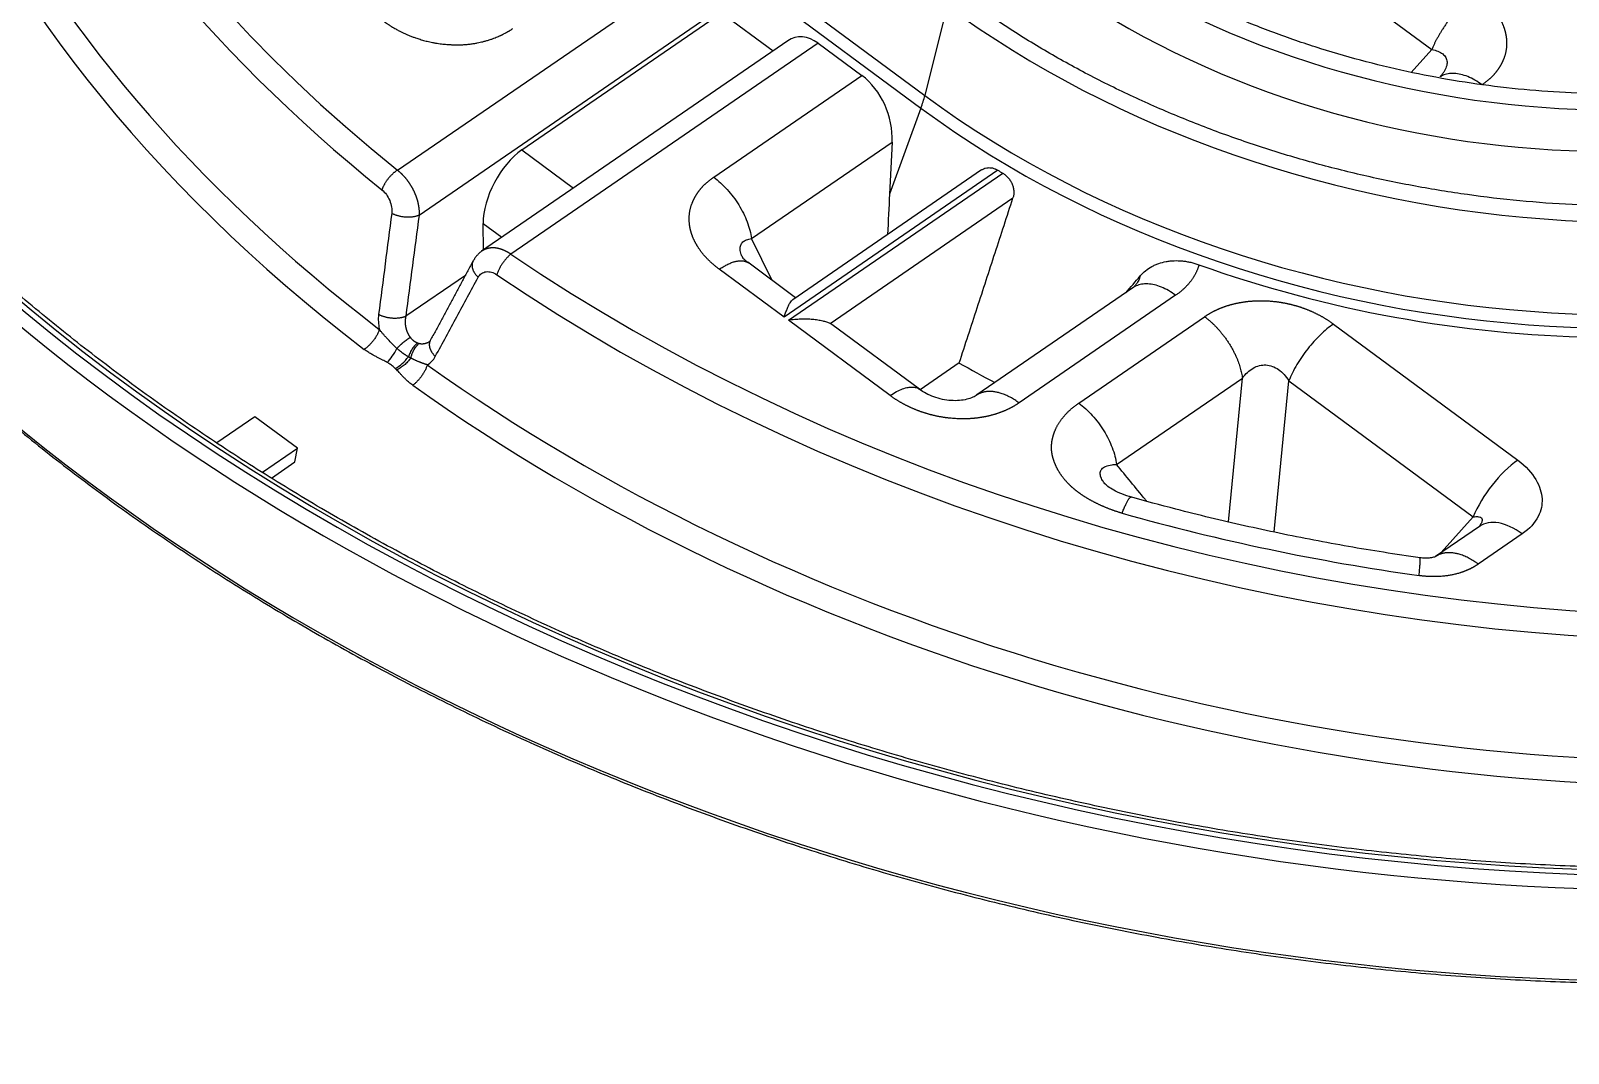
# Model space of a CAD drawing. Header units: millimetres. Extents: x -1286 to 291, y 5350 to 5880.
# Drawn here: x 45.7 to 125.2, y 5595.5 to 5648.3 of the extents above; entities that cross this region are included whole.
import ezdxf

# ---------------------------------------------------------------- set-up
doc = ezdxf.new("R2010")
doc.units = ezdxf.units.MM
doc.layers.add('粗实线层', color=7, linetype='Continuous', lineweight=35)

msp = doc.modelspace()

# ---------------------------------------------------------------- linework, layer by layer
at = {"layer": '粗实线层', "lineweight": 25}
for p, q in [((59.582, 5668.894), (91.931, 5644.999)), ((59.38, 5668.239), (91.729, 5644.345)), ((109.308, 5653.9), (118.14, 5647.377)), ((64.668, 5641.14), (80.543, 5652.037)), ((65.786, 5638.814), (81.488, 5649.593)), ((71.105, 5642.185), (81.428, 5649.271)), ((81.428, 5649.271), (84.093, 5647.302)), ((93.08, 5649.623), (91.931, 5644.999)), ((84.851, 5647.822), (69.014, 5636.951)), ((86.412, 5647.702), (70.537, 5636.804)), ((86.412, 5647.702), (88.673, 5646.032)), ((117.078, 5646.19), (118.14, 5647.377)), ((81.018, 5640.777), (88.673, 5646.032)), ((91.729, 5644.345), (90.106, 5639.907)), ((71.105, 5642.185), (73.77, 5640.216)), ((82.975, 5637.606), (90.241, 5642.594)), ((90.241, 5642.594), (90.106, 5639.907)), ((95.711, 5641.137), (84.656, 5633.548)), ((94.866, 5641.153), (85.104, 5634.451)), ((84.877, 5633.385), (95.956, 5640.991)), ((87.036, 5633.219), (96.488, 5639.707)), ((69.112, 5637.006), (69.101, 5638.386)), ((69.101, 5638.386), (70.066, 5637.673)), ((84.038, 5635.447), (82.975, 5637.606)), ((85.249, 5634.551), (82.774, 5636.38)), ((68.184, 5635.708), (65.102, 5633.592)), ((84.656, 5633.548), (81.307, 5636.022)), ((102.681, 5635.063), (94.62, 5629.529)), ((104.896, 5634.677), (96.8, 5629.119)), ((102.729, 5635.094), (102.733, 5635.096)), ((90.138, 5629.499), (84.877, 5633.385)), ((91.654, 5629.821), (87.132, 5633.161)), ((99.888, 5629.109), (106.391, 5633.573)), ((113.053, 5633.193), (122.579, 5626.156)), ((93.709, 5631.18), (91.692, 5629.796)), ((101.846, 5625.938), (108.349, 5630.402)), ((107.627, 5622.973), (108.349, 5630.402)), ((109.988, 5622.455), (110.747, 5630.265)), ((110.747, 5630.265), (120.273, 5623.228)), ((57.29, 5628.405), (55.326, 5627.057)), ((59.496, 5626.776), (57.29, 5628.405)), ((57.691, 5625.537), (59.496, 5626.776)), ((59.372, 5626.068), (59.496, 5626.776)), ((58.165, 5625.239), (59.372, 5626.068)), ((118.623, 5621.385), (120.273, 5623.228)), ((120.642, 5622.768), (120.647, 5622.771)), ((120.595, 5622.738), (118.319, 5621.176)), ((122.811, 5622.352), (120.536, 5620.791))]:
    msp.add_line(p, q, dxfattribs=at)
for centre, major_axis, ratio, start_param, end_param in [((118.501, 5677.009), (100.383, -17.515), 0.699163, 5.912318, 8.305403), ((118.501, 5677.009), (100.021, -17.452), 0.699163, 5.913241, 8.303431), ((123.545, 5677.375), (-82.27, 14.355), 0.699163, 5.736612, 7.185331), ((118.501, 5677.009), (-100.383, 17.515), 0.699163, 6.161367, 8.554451), ((118.501, 5677.009), (100.021, -17.452), 0.699163, 3.021746, 5.411936), ((122.418, 5670.919), (85.524, -14.923), 0.699163, 3.013339, 4.072052), ((123.443, 5676.79), (83.245, -14.525), 0.699163, 3.134506, 4.043739), ((122.52, 5671.504), (84.549, -14.753), 0.699163, 3.153167, 4.072053), ((118.436, 5676.636), (-100.877, 17.602), 0.699163, 0.472789, 2.271266), ((117.572, 5671.681), (-100.514, 17.538), 0.699163, 0.473596, 2.412968), ((123.124, 5670.239), (-36.067, 6.293), 0.699163, 0.9502, 2.520996), ((122.773, 5668.228), (-36.242, 6.324), 0.699163, 0.9502, 2.520996), ((123.125, 5670.248), (44.134, -7.701), 0.699163, 4.091792, 5.662589), ((85.804, 5646.038), (0.691, -1.919), 0.747187, 2.300502, 3.334806), ((87.699, 5643.37), (1.105, -3.07), 0.747187, 1.061318, 2.300502), ((88.633, 5643.026), (2.986, 4.042), 0.415765, 5.327486, 5.49574), ((122.263, 5665.305), (-44.853, 7.826), 0.699163, 0.9502, 2.520996), ((122.365, 5665.891), (-44.706, 7.8), 0.699163, 0.9502, 2.520996), ((71.123, 5639.774), (-1.439, -2.675), 0.531217, 3.942295, 5.513091), ((122.196, 5664.923), (-44.996, 7.851), 0.699163, 1.068186, 1.074843), ((123.545, 5677.375), (-82.27, 14.355), 0.699163, 0.998253, 2.472942), ((123.443, 5676.79), (-83.245, 14.525), 0.699163, 0.998253, 2.472942), ((122.196, 5664.923), (-44.996, 7.851), 0.699163, 1.329183, 2.246551), ((85.274, 5630.535), (-1.846, -2.635), 0.439955, 3.130506, 3.209779), ((64.258, 5631.919), (-0.501, -0.871), 0.329974, 0.834035, 1.777681), ((64.682, 5631.606), (-0.693, -0.728), 0.49333, 0.933622, 1.877287), ((122.52, 5671.504), (84.549, -14.753), 0.699163, 4.111532, 4.962826), ((120.838, 5657.137), (-47.914, 8.36), 0.699163, 1.09535, 1.140879), ((122.418, 5670.919), (85.524, -14.923), 0.699163, 4.111532, 4.972386), ((122.184, 5623.891), (1.911, 2.587), 0.415773, 0.876901, 2.116084), ((123.545, 5677.375), (80.92, -14.119), 0.699163, 4.567904, 4.759254), ((122.415, 5620.087), (1.82, -2.651), 0.581644, 2.107281, 3.141592)]:
    msp.add_ellipse(centre, major_axis=major_axis, ratio=ratio, start_param=start_param, end_param=end_param, dxfattribs=at)
for points, degree, knots in [([(173.327, 5612.382), (172.725, 5612.156), (170.964, 5611.514), (167.991, 5610.521), (164.376, 5609.453), (160.684, 5608.497), (156.921, 5607.657), (153.093, 5606.932), (149.207, 5606.324), (145.269, 5605.834), (141.285, 5605.464), (137.263, 5605.213), (133.21, 5605.082), (129.132, 5605.072), (125.035, 5605.182), (120.927, 5605.412), (116.816, 5605.762), (112.707, 5606.232), (108.607, 5606.819), (104.524, 5607.525), (100.465, 5608.346), (96.435, 5609.283), (92.443, 5610.332), (88.495, 5611.494), (84.597, 5612.764), (80.756, 5614.143), (76.978, 5615.626), (73.27, 5617.212), (69.638, 5618.898), (66.089, 5620.681), (62.627, 5622.558), (59.259, 5624.526), (55.991, 5626.581), (52.828, 5628.72), (49.776, 5630.94), (46.838, 5633.237), (44.022, 5635.606), (41.33, 5638.044), (38.768, 5640.546), (36.34, 5643.109), (34.05, 5645.729), (31.901, 5648.4), (29.898, 5651.118), (28.043, 5653.878), (26.343, 5656.678), (24.984, 5659.144), (24.237, 5660.683), (23.965, 5661.27)], 3, [0, 0, 0, 0, 0.011907, 0.03456, 0.057214, 0.079868, 0.102523, 0.125177, 0.147832, 0.170486, 0.193142, 0.215797, 0.238453, 0.261109, 0.283765, 0.306422, 0.329078, 0.351735, 0.374392, 0.397049, 0.419705, 0.442362, 0.465019, 0.487675, 0.510331, 0.532987, 0.555642, 0.578298, 0.600952, 0.623607, 0.64626, 0.668914, 0.691567, 0.714219, 0.736872, 0.759524, 0.782176, 0.804829, 0.827481, 0.850134, 0.872788, 0.895443, 0.918099, 0.940757, 0.963418, 0.986081, 1, 1, 1, 1]), ([(22.562, 5655.117), (22.656, 5654.915), (23.211, 5653.749), (24.372, 5651.645), (26.058, 5648.812), (27.909, 5646.019), (29.907, 5643.269), (32.051, 5640.566), (34.338, 5637.915), (36.764, 5635.321), (39.324, 5632.787), (42.014, 5630.318), (44.831, 5627.919), (47.769, 5625.592), (50.822, 5623.342), (53.987, 5621.173), (57.258, 5619.088), (60.63, 5617.091), (64.096, 5615.185), (67.65, 5613.373), (71.289, 5611.658), (75.004, 5610.044), (78.789, 5608.532), (82.64, 5607.125), (86.548, 5605.825), (90.508, 5604.636), (94.514, 5603.558), (98.557, 5602.593), (102.632, 5601.743), (106.732, 5601.01), (110.85, 5600.395), (114.98, 5599.898), (119.113, 5599.52), (123.244, 5599.263), (127.366, 5599.127), (131.471, 5599.111), (135.554, 5599.216), (139.606, 5599.442), (143.622, 5599.788), (147.595, 5600.253), (151.518, 5600.838), (155.384, 5601.541), (159.188, 5602.361), (162.922, 5603.296), (166.581, 5604.346), (170.158, 5605.508), (173.648, 5606.78), (177.045, 5608.16), (180.343, 5609.647), (182.742, 5610.842), (184.048, 5611.533), (184.311, 5611.674)], 3, [0, 0, 0, 0, 0.00439, 0.025442, 0.046497, 0.067556, 0.088618, 0.109682, 0.130748, 0.151816, 0.172885, 0.193955, 0.215025, 0.236096, 0.257168, 0.278239, 0.29931, 0.320382, 0.341453, 0.362524, 0.383594, 0.404664, 0.425734, 0.446804, 0.467874, 0.488943, 0.510013, 0.531082, 0.552151, 0.57322, 0.594289, 0.615358, 0.636428, 0.657497, 0.678567, 0.699637, 0.720707, 0.741778, 0.762849, 0.78392, 0.804992, 0.826064, 0.847136, 0.868209, 0.889282, 0.910356, 0.931429, 0.952502, 0.973575, 0.994648, 1, 1, 1, 1]), ([(149.249, 5651.121), (148.963, 5650.924), (148.115, 5650.365), (146.63, 5649.498), (144.754, 5648.565), (142.774, 5647.734), (140.701, 5647.011), (138.543, 5646.398), (136.312, 5645.898), (134.017, 5645.514), (131.671, 5645.247), (129.283, 5645.1), (126.866, 5645.073), (124.431, 5645.165), (121.99, 5645.378), (119.554, 5645.709), (117.135, 5646.157), (114.744, 5646.719), (112.394, 5647.395), (110.095, 5648.179), (107.858, 5649.068), (105.694, 5650.058), (103.614, 5651.143), (101.627, 5652.32), (100.177, 5653.291), (99.388, 5653.863), (99.204, 5653.999)], 3, [0, 0, 0, 0, 0.022935, 0.066755, 0.110571, 0.154376, 0.198174, 0.241968, 0.285762, 0.329556, 0.373351, 0.417149, 0.460948, 0.50475, 0.548554, 0.592358, 0.636163, 0.679967, 0.723769, 0.767568, 0.811364, 0.855157, 0.898945, 0.942728, 0.986508, 1, 1, 1, 1]), ([(155.235, 5646.698), (154.917, 5646.479), (153.977, 5645.857), (152.34, 5644.885), (150.282, 5643.828), (148.118, 5642.872), (145.857, 5642.022), (143.508, 5641.281), (141.079, 5640.653), (138.581, 5640.138), (136.023, 5639.74), (133.414, 5639.46), (130.765, 5639.3), (128.087, 5639.259), (125.389, 5639.339), (122.682, 5639.538), (119.977, 5639.857), (117.284, 5640.293), (114.614, 5640.846), (111.977, 5641.513), (109.383, 5642.291), (106.843, 5643.177), (104.366, 5644.168), (101.962, 5645.261), (99.64, 5646.449), (97.409, 5647.73), (95.436, 5648.997), (94.231, 5649.849), (93.715, 5650.231)], 3, [0, 0, 0, 0, 0.020715, 0.060254, 0.099791, 0.139319, 0.178842, 0.218363, 0.257882, 0.297401, 0.33692, 0.376441, 0.415964, 0.455488, 0.495013, 0.53454, 0.574067, 0.613595, 0.653122, 0.692649, 0.732174, 0.771698, 0.811219, 0.850738, 0.890254, 0.929767, 0.969278, 1, 1, 1, 1]), ([(120.446, 5650.304), (120.809, 5650.036), (121.095, 5649.734), (121.373, 5649.44), (121.571, 5649.123), (121.764, 5648.812), (121.872, 5648.488), (121.979, 5648.167), (122.018, 5647.525), (121.88, 5646.901), (121.723, 5646.609), (121.563, 5646.313), (121.318, 5646.048), (121.068, 5645.778), (120.735, 5645.549)], 2, [0, 0, 0, 0.125, 0.125, 0.25, 0.25, 0.375, 0.375, 0.5, 0.625, 0.75, 0.75, 0.875, 0.875, 1, 1, 1]), ([(63.965, 5648.832), (63.975, 5648.825), (63.994, 5648.811), (64.025, 5648.789), (64.057, 5648.765), (64.093, 5648.74), (64.13, 5648.714), (64.171, 5648.687), (64.213, 5648.658), (64.259, 5648.628), (64.307, 5648.598), (64.379, 5648.553), (64.471, 5648.498), (64.578, 5648.437), (64.67, 5648.387), (64.75, 5648.345), (64.823, 5648.308), (64.895, 5648.272), (64.969, 5648.236), (65.044, 5648.201), (65.12, 5648.167), (65.198, 5648.133), (65.278, 5648.1), (65.358, 5648.067), (65.441, 5648.035), (65.524, 5648.004), (65.618, 5647.971), (65.723, 5647.936), (65.84, 5647.899), (65.96, 5647.863), (66.084, 5647.829), (66.212, 5647.796), (66.343, 5647.766), (66.485, 5647.736), (66.636, 5647.708), (66.793, 5647.684), (66.944, 5647.664), (67.089, 5647.648), (67.228, 5647.636), (67.342, 5647.629), (67.436, 5647.624), (67.512, 5647.621), (67.595, 5647.618), (67.685, 5647.616), (67.781, 5647.615), (67.882, 5647.616), (67.99, 5647.62), (68.104, 5647.625), (68.254, 5647.636), (68.429, 5647.654), (68.622, 5647.683), (68.794, 5647.714), (68.945, 5647.746), (69.064, 5647.774), (69.161, 5647.798), (69.242, 5647.819), (69.327, 5647.844), (69.416, 5647.871), (69.526, 5647.907), (69.648, 5647.951), (69.776, 5648.001), (69.872, 5648.042), (69.942, 5648.073), (69.989, 5648.094), (70.029, 5648.113), (70.063, 5648.129), (70.097, 5648.146), (70.14, 5648.167), (70.2, 5648.197), (70.259, 5648.228), (70.308, 5648.255), (70.344, 5648.275), (70.38, 5648.296), (70.418, 5648.318), (70.458, 5648.342), (70.499, 5648.367), (70.541, 5648.394), (70.584, 5648.422), (70.613, 5648.442), (70.627, 5648.452)], 3, [0, 0, 0, 0, 0.005135, 0.010651, 0.016547, 0.022825, 0.029484, 0.036526, 0.043951, 0.051759, 0.059952, 0.068529, 0.088308, 0.10555, 0.120248, 0.1324, 0.143498, 0.154703, 0.166018, 0.177441, 0.188976, 0.200623, 0.212383, 0.224256, 0.236242, 0.24834, 0.260547, 0.276693, 0.293196, 0.310057, 0.327276, 0.344856, 0.362799, 0.381103, 0.403086, 0.424251, 0.444591, 0.464105, 0.482791, 0.500651, 0.51011, 0.520439, 0.531641, 0.543714, 0.55666, 0.570477, 0.585165, 0.60072, 0.61714, 0.646967, 0.674194, 0.698828, 0.720872, 0.740333, 0.751799, 0.763989, 0.7769, 0.79053, 0.804879, 0.828211, 0.848946, 0.867093, 0.876072, 0.884007, 0.890898, 0.896748, 0.901556, 0.908321, 0.91894, 0.933404, 0.939472, 0.945875, 0.95261, 0.959679, 0.96708, 0.974813, 0.982878, 0.991274, 1, 1, 1, 1]), ([(118.14, 5647.377), (118.254, 5647.354), (118.36, 5647.323), (118.548, 5647.246), (118.63, 5647.199), (118.766, 5647.09), (118.82, 5647.028), (118.895, 5646.891), (118.917, 5646.816), (118.927, 5646.656), (118.915, 5646.571), (118.858, 5646.394), (118.814, 5646.304), (118.723, 5646.163), (118.688, 5646.114), (118.648, 5646.065)], 3, [0, 0, 0, 0, 0.153119, 0.153119, 0.306238, 0.306238, 0.459357, 0.459357, 0.612475, 0.612475, 0.765594, 0.765594, 0.918713, 0.918713, 1, 1, 1, 1]), ([(120.735, 5645.549), (120.613, 5645.639), (120.49, 5645.72), (120.244, 5645.861), (120.121, 5645.922), (119.877, 5646.021), (119.756, 5646.06), (119.521, 5646.116), (119.406, 5646.132), (119.185, 5646.143), (119.078, 5646.136), (118.876, 5646.101), (118.78, 5646.072), (118.65, 5646.013), (118.61, 5645.992), (118.571, 5645.969)], 3, [0, 0, 0, 0, 0.154685, 0.154685, 0.30937, 0.30937, 0.464055, 0.464055, 0.61874, 0.61874, 0.773425, 0.773425, 0.92811, 0.92811, 1, 1, 1, 1]), ([(64.668, 5641.14), (64.674, 5641.136), (64.685, 5641.127), (64.702, 5641.114), (64.719, 5641.1), (64.736, 5641.086), (64.753, 5641.072), (64.77, 5641.057), (64.787, 5641.042), (64.804, 5641.026), (64.822, 5641.011), (64.839, 5640.995), (64.857, 5640.978), (64.874, 5640.961), (64.892, 5640.944), (64.91, 5640.926), (64.928, 5640.908), (64.945, 5640.89), (64.963, 5640.871), (64.981, 5640.852), (64.999, 5640.833), (65.017, 5640.813), (65.035, 5640.792), (65.053, 5640.772), (65.071, 5640.751), (65.089, 5640.729), (65.107, 5640.707), (65.125, 5640.685), (65.143, 5640.662), (65.161, 5640.639), (65.178, 5640.616), (65.196, 5640.592), (65.214, 5640.568), (65.231, 5640.543), (65.249, 5640.518), (65.266, 5640.493), (65.284, 5640.467), (65.301, 5640.441), (65.318, 5640.414), (65.335, 5640.387), (65.352, 5640.36), (65.369, 5640.332), (65.385, 5640.304), (65.402, 5640.276), (65.418, 5640.247), (65.434, 5640.218), (65.45, 5640.188), (65.466, 5640.158), (65.481, 5640.128), (65.496, 5640.097), (65.511, 5640.066), (65.526, 5640.035), (65.541, 5640.004), (65.555, 5639.972), (65.569, 5639.939), (65.582, 5639.907), (65.595, 5639.874), (65.608, 5639.841), (65.621, 5639.808), (65.633, 5639.774), (65.645, 5639.74), (65.657, 5639.706), (65.668, 5639.672), (65.679, 5639.637), (65.689, 5639.603), (65.699, 5639.568), (65.708, 5639.532), (65.717, 5639.497), (65.726, 5639.462), (65.734, 5639.426), (65.742, 5639.39), (65.749, 5639.354), (65.755, 5639.318), (65.761, 5639.282), (65.767, 5639.246), (65.772, 5639.21), (65.776, 5639.174), (65.78, 5639.138), (65.783, 5639.101), (65.786, 5639.065), (65.788, 5639.029), (65.789, 5638.993), (65.79, 5638.957), (65.79, 5638.921), (65.789, 5638.885), (65.788, 5638.849), (65.787, 5638.826), (65.786, 5638.814)], 3, [0, 0, 0, 0, 0.008299, 0.016681, 0.025144, 0.03369, 0.042318, 0.051029, 0.059821, 0.068696, 0.077654, 0.086694, 0.095816, 0.10502, 0.114307, 0.123676, 0.133128, 0.142662, 0.152279, 0.161978, 0.171759, 0.181623, 0.191569, 0.201598, 0.21171, 0.221903, 0.23218, 0.242539, 0.25298, 0.263504, 0.27411, 0.284799, 0.295571, 0.306425, 0.317362, 0.328381, 0.339483, 0.350667, 0.361934, 0.373284, 0.384717, 0.396231, 0.407829, 0.419509, 0.431272, 0.443118, 0.455046, 0.467056, 0.47915, 0.491326, 0.503585, 0.515926, 0.528351, 0.540857, 0.553447, 0.566119, 0.578874, 0.591712, 0.604632, 0.617635, 0.630721, 0.64389, 0.657141, 0.670475, 0.683892, 0.697391, 0.710973, 0.724638, 0.738386, 0.752217, 0.76613, 0.780126, 0.794205, 0.808366, 0.82261, 0.836938, 0.851347, 0.86584, 0.880416, 0.895074, 0.909815, 0.924639, 0.939545, 0.954535, 0.969607, 0.984762, 1, 1, 1, 1]), ([(94.866, 5641.153), (94.882, 5641.164), (94.897, 5641.174), (94.936, 5641.195), (94.959, 5641.207), (94.995, 5641.222), (95.007, 5641.227), (95.032, 5641.236), (95.045, 5641.24), (95.107, 5641.258), (95.159, 5641.267), (95.24, 5641.271), (95.267, 5641.271), (95.323, 5641.268), (95.351, 5641.265), (95.434, 5641.252), (95.49, 5641.237), (95.559, 5641.211), (95.573, 5641.206), (95.601, 5641.194), (95.615, 5641.188), (95.657, 5641.168), (95.684, 5641.153), (95.711, 5641.137)], 3, [0, 0, 0, 0, 0.06786, 0.06786, 0.161074, 0.161074, 0.207681, 0.207681, 0.254288, 0.254288, 0.440716, 0.440716, 0.53393, 0.53393, 0.627144, 0.627144, 0.813572, 0.813572, 0.860179, 0.860179, 0.906786, 0.906786, 1, 1, 1, 1]), ([(81.307, 5636.022), (80.944, 5636.291), (80.658, 5636.592), (80.379, 5636.886), (80.182, 5637.203), (79.988, 5637.515), (79.88, 5637.839), (79.773, 5638.159), (79.734, 5638.802), (79.873, 5639.426), (80.03, 5639.718), (80.189, 5640.014), (80.434, 5640.278), (80.685, 5640.548), (81.018, 5640.777)], 2, [0, 0, 0, 0.125, 0.125, 0.25, 0.25, 0.375, 0.375, 0.5, 0.625, 0.75, 0.75, 0.875, 0.875, 1, 1, 1]), ([(81.018, 5640.777), (81.139, 5640.687), (81.259, 5640.589), (81.493, 5640.375), (81.606, 5640.261), (81.825, 5640.018), (81.931, 5639.891), (82.129, 5639.626), (82.223, 5639.488), (82.397, 5639.206), (82.478, 5639.062), (82.623, 5638.77), (82.687, 5638.622), (82.8, 5638.327), (82.848, 5638.18), (82.925, 5637.89), (82.955, 5637.746), (82.975, 5637.606)], 3, [0, 0, 0, 0, 0.125, 0.125, 0.25, 0.25, 0.375, 0.375, 0.5, 0.5, 0.625, 0.625, 0.75, 0.75, 0.875, 0.875, 1, 1, 1, 1]), ([(95.956, 5640.991), (96.009, 5640.959), (96.06, 5640.923), (96.132, 5640.862), (96.155, 5640.841), (96.189, 5640.807), (96.201, 5640.795), (96.223, 5640.771), (96.233, 5640.759), (96.286, 5640.698), (96.324, 5640.646), (96.366, 5640.576), (96.374, 5640.562), (96.39, 5640.534), (96.398, 5640.52), (96.42, 5640.476), (96.433, 5640.447), (96.47, 5640.358), (96.489, 5640.297), (96.507, 5640.22), (96.51, 5640.205), (96.516, 5640.174), (96.524, 5640.128), (96.531, 5640.052), (96.532, 5639.992), (96.53, 5639.933), (96.528, 5639.903), (96.517, 5639.816), (96.505, 5639.76), (96.488, 5639.707)], 3, [0, 0, 0, 0, 0.125, 0.125, 0.1875, 0.1875, 0.21875, 0.21875, 0.25, 0.25, 0.375, 0.375, 0.40625, 0.40625, 0.4375, 0.4375, 0.5, 0.5, 0.625, 0.625, 0.65625, 0.65625, 0.6875, 0.75, 0.8125, 0.8125, 0.875, 0.875, 1, 1, 1, 1]), ([(69.12, 5637.021), (69.121, 5637.021), (69.124, 5637.023), (69.131, 5637.027), (69.14, 5637.032), (69.15, 5637.037), (69.159, 5637.042), (69.168, 5637.047), (69.177, 5637.052), (69.187, 5637.056), (69.196, 5637.06), (69.205, 5637.065), (69.214, 5637.069), (69.223, 5637.073), (69.232, 5637.076), (69.242, 5637.08), (69.251, 5637.083), (69.26, 5637.087), (69.269, 5637.09), (69.278, 5637.093), (69.287, 5637.096), (69.296, 5637.099), (69.305, 5637.102), (69.313, 5637.105), (69.322, 5637.107), (69.331, 5637.11), (69.34, 5637.112), (69.348, 5637.114), (69.357, 5637.117), (69.366, 5637.119), (69.374, 5637.121), (69.383, 5637.122), (69.391, 5637.124), (69.4, 5637.126), (69.408, 5637.128), (69.416, 5637.129), (69.425, 5637.13), (69.433, 5637.132), (69.441, 5637.133), (69.449, 5637.134), (69.457, 5637.135), (69.465, 5637.136), (69.473, 5637.137), (69.481, 5637.138), (69.497, 5637.14), (69.522, 5637.142), (69.556, 5637.144), (69.59, 5637.145), (69.624, 5637.145), (69.658, 5637.143), (69.693, 5637.141), (69.727, 5637.138), (69.762, 5637.134), (69.796, 5637.128), (69.831, 5637.122), (69.866, 5637.115), (69.901, 5637.107), (69.935, 5637.098), (69.97, 5637.088), (70.005, 5637.077), (70.039, 5637.066), (70.074, 5637.053), (70.108, 5637.04), (70.143, 5637.026), (70.177, 5637.012), (70.211, 5636.996), (70.244, 5636.98), (70.278, 5636.963), (70.311, 5636.945), (70.344, 5636.927), (70.377, 5636.908), (70.41, 5636.889), (70.442, 5636.869), (70.474, 5636.848), (70.506, 5636.826), (70.527, 5636.812), (70.537, 5636.804)], 3, [0, 0, 0, 0, 0.001506, 0.009776, 0.017983, 0.026126, 0.034208, 0.042226, 0.050181, 0.058074, 0.065903, 0.07367, 0.081374, 0.089015, 0.096593, 0.104109, 0.111561, 0.118951, 0.126278, 0.133542, 0.140743, 0.147881, 0.154956, 0.161969, 0.168919, 0.175806, 0.18263, 0.189391, 0.196089, 0.202725, 0.209297, 0.215807, 0.222254, 0.228638, 0.234959, 0.241218, 0.247413, 0.253546, 0.259616, 0.265623, 0.271567, 0.277449, 0.283267, 0.289023, 0.294716, 0.319141, 0.343453, 0.367654, 0.391742, 0.415719, 0.439584, 0.463337, 0.486978, 0.510508, 0.533926, 0.557232, 0.580427, 0.60351, 0.626482, 0.649342, 0.672091, 0.694729, 0.717255, 0.73967, 0.761974, 0.784167, 0.806249, 0.82822, 0.85008, 0.871829, 0.893468, 0.914995, 0.936412, 0.957719, 0.978915, 1, 1, 1, 1]), ([(82.52, 5636.617), (82.49, 5636.674), (82.465, 5636.731), (82.411, 5636.877), (82.391, 5636.964), (82.381, 5637.124), (82.391, 5637.197), (82.44, 5637.327), (82.478, 5637.384), (82.581, 5637.479), (82.645, 5637.517), (82.795, 5637.576), (82.881, 5637.595), (82.975, 5637.606)], 3, [0, 0, 0, 0, 0.106465, 0.106465, 0.285172, 0.285172, 0.463879, 0.463879, 0.642586, 0.642586, 0.821293, 0.821293, 1, 1, 1, 1]), ([(70.537, 5636.804), (70.5, 5636.776), (70.463, 5636.744), (70.387, 5636.674), (70.349, 5636.636), (70.274, 5636.554), (70.238, 5636.511), (70.166, 5636.42), (70.131, 5636.373), (70.065, 5636.277), (70.034, 5636.227), (69.975, 5636.128), (69.948, 5636.078), (69.898, 5635.978), (69.876, 5635.928), (69.837, 5635.831), (69.821, 5635.784), (69.807, 5635.739)], 3, [0, 0, 0, 0, 0.125, 0.125, 0.25, 0.25, 0.375, 0.375, 0.5, 0.5, 0.625, 0.625, 0.75, 0.75, 0.875, 0.875, 1, 1, 1, 1]), ([(103.067, 5635.678), (103.15, 5635.775), (103.241, 5635.864), (103.439, 5636.024), (103.545, 5636.096), (103.688, 5636.175), (103.717, 5636.19), (103.775, 5636.22), (103.864, 5636.261), (103.956, 5636.298), (104.143, 5636.363), (104.272, 5636.397), (104.44, 5636.427), (104.474, 5636.433), (104.542, 5636.443), (104.576, 5636.447), (104.68, 5636.458), (104.749, 5636.463), (104.958, 5636.47), (105.099, 5636.465), (105.313, 5636.445), (105.385, 5636.435), (105.493, 5636.418), (105.529, 5636.411), (105.601, 5636.397), (105.637, 5636.389), (105.816, 5636.349), (105.959, 5636.307), (106.1, 5636.256)], 3, [0, 0, 0, 0, 0.125, 0.125, 0.25, 0.25, 0.28125, 0.28125, 0.3125, 0.375, 0.375, 0.5, 0.5, 0.53125, 0.53125, 0.5625, 0.5625, 0.625, 0.625, 0.75, 0.75, 0.8125, 0.8125, 0.84375, 0.84375, 0.875, 0.875, 1, 1, 1, 1]), ([(103.067, 5635.678), (103.05, 5635.607), (103.023, 5635.535), (102.949, 5635.387), (102.901, 5635.312), (102.809, 5635.19), (102.77, 5635.143), (102.727, 5635.096)], 3, [0, 0, 0, 0, 0.380608, 0.380608, 0.761216, 0.761216, 1, 1, 1, 1]), ([(106.1, 5636.256), (105.98, 5635.81), (105.676, 5635.409), (105.368, 5635.001), (104.896, 5634.677)], 2, [0, 0, 0, 0.5, 0.5, 1, 1, 1]), ([(104.896, 5634.677), (104.775, 5634.766), (104.652, 5634.847), (104.405, 5634.988), (104.282, 5635.049), (104.038, 5635.148), (103.918, 5635.187), (103.682, 5635.243), (103.567, 5635.26), (103.346, 5635.27), (103.239, 5635.264), (103.037, 5635.228), (102.941, 5635.199), (102.812, 5635.141), (102.773, 5635.121), (102.736, 5635.098)], 3, [0, 0, 0, 0, 0.154964, 0.154964, 0.309927, 0.309927, 0.464891, 0.464891, 0.619855, 0.619855, 0.774818, 0.774818, 0.929782, 0.929782, 1, 1, 1, 1]), ([(84.656, 5633.548), (84.66, 5633.558), (84.663, 5633.568), (84.67, 5633.587), (84.679, 5633.615), (84.702, 5633.681), (84.722, 5633.734), (84.76, 5633.839), (84.785, 5633.905), (84.835, 5634.029), (84.86, 5634.087), (84.898, 5634.167), (84.911, 5634.192), (84.937, 5634.241), (84.95, 5634.264), (84.989, 5634.328), (85.016, 5634.365), (85.064, 5634.419), (85.086, 5634.439), (85.108, 5634.455)], 3, [0, 0, 0, 0, 0.021743, 0.021743, 0.043487, 0.086973, 0.173947, 0.173947, 0.347894, 0.347894, 0.521841, 0.521841, 0.608814, 0.608814, 0.695788, 0.695788, 0.869735, 0.869735, 1, 1, 1, 1]), ([(106.391, 5633.573), (106.724, 5633.801), (107.113, 5633.97), (107.493, 5634.135), (107.915, 5634.237), (108.33, 5634.338), (108.773, 5634.376), (109.211, 5634.414), (110.111, 5634.362), (110.558, 5634.274), (111.008, 5634.185), (111.438, 5634.036), (111.875, 5633.884), (112.278, 5633.675), (112.689, 5633.461), (113.053, 5633.193)], 2, [0, 0, 0, 0.125, 0.125, 0.25, 0.25, 0.375, 0.375, 0.5, 0.625, 0.625, 0.75, 0.75, 0.875, 0.875, 1, 1, 1]), ([(63.697, 5633.684), (63.682, 5633.564), (63.677, 5633.439), (63.689, 5633.181), (63.706, 5633.048), (63.735, 5632.915)], 3, [0, 0, 0, 0, 0.5, 0.5, 1, 1, 1, 1]), ([(65.102, 5633.592), (65.101, 5633.588), (65.098, 5633.578), (65.095, 5633.563), (65.092, 5633.549), (65.089, 5633.534), (65.086, 5633.52), (65.084, 5633.505), (65.082, 5633.491), (65.08, 5633.476), (65.078, 5633.462), (65.076, 5633.447), (65.074, 5633.433), (65.073, 5633.418), (65.072, 5633.404), (65.071, 5633.389), (65.07, 5633.375), (65.069, 5633.361), (65.069, 5633.346), (65.068, 5633.332), (65.068, 5633.318), (65.068, 5633.304), (65.068, 5633.29), (65.068, 5633.276), (65.069, 5633.262), (65.069, 5633.248), (65.07, 5633.234), (65.071, 5633.22), (65.072, 5633.206), (65.073, 5633.193), (65.074, 5633.179), (65.075, 5633.166), (65.077, 5633.152), (65.078, 5633.139), (65.08, 5633.125), (65.082, 5633.112), (65.084, 5633.099), (65.086, 5633.086), (65.088, 5633.073), (65.09, 5633.06), (65.093, 5633.047), (65.095, 5633.035), (65.098, 5633.022), (65.1, 5633.01), (65.103, 5632.997), (65.106, 5632.985), (65.109, 5632.973), (65.112, 5632.961), (65.115, 5632.949), (65.118, 5632.937), (65.122, 5632.925), (65.125, 5632.913), (65.129, 5632.902), (65.132, 5632.89), (65.136, 5632.879), (65.139, 5632.867), (65.143, 5632.856), (65.147, 5632.845), (65.151, 5632.834), (65.155, 5632.823), (65.159, 5632.813), (65.163, 5632.802), (65.167, 5632.792), (65.171, 5632.781), (65.176, 5632.771), (65.18, 5632.761), (65.184, 5632.751), (65.189, 5632.741), (65.193, 5632.731), (65.198, 5632.721), (65.202, 5632.712), (65.207, 5632.702), (65.211, 5632.693), (65.216, 5632.684), (65.221, 5632.675), (65.225, 5632.666), (65.23, 5632.657), (65.235, 5632.648), (65.24, 5632.639), (65.245, 5632.631), (65.249, 5632.623), (65.254, 5632.614), (65.259, 5632.606), (65.264, 5632.598), (65.269, 5632.59), (65.274, 5632.582), (65.279, 5632.575), (65.284, 5632.567), (65.289, 5632.56), (65.294, 5632.552), (65.3, 5632.545), (65.305, 5632.538), (65.31, 5632.531), (65.315, 5632.524), (65.32, 5632.517), (65.325, 5632.51), (65.33, 5632.504), (65.334, 5632.499), (65.336, 5632.497)], 3, [0, 0, 0, 0, 0.013641, 0.027212, 0.040715, 0.054148, 0.067513, 0.080808, 0.094035, 0.107193, 0.120281, 0.133301, 0.146253, 0.159135, 0.171949, 0.184693, 0.19737, 0.209977, 0.222516, 0.234986, 0.247388, 0.259721, 0.271985, 0.284181, 0.296309, 0.308368, 0.320359, 0.332281, 0.344135, 0.355921, 0.367639, 0.379288, 0.390869, 0.402382, 0.413827, 0.425204, 0.436513, 0.447754, 0.458927, 0.470032, 0.481069, 0.492038, 0.50294, 0.513774, 0.52454, 0.535239, 0.54587, 0.556433, 0.566929, 0.577358, 0.587719, 0.598013, 0.60824, 0.6184, 0.628492, 0.638518, 0.648476, 0.658367, 0.668192, 0.677949, 0.68764, 0.697264, 0.706822, 0.716313, 0.725737, 0.735095, 0.744387, 0.753612, 0.762771, 0.771864, 0.780891, 0.789852, 0.798747, 0.807576, 0.81634, 0.825038, 0.83367, 0.842237, 0.850739, 0.859175, 0.867547, 0.875853, 0.884094, 0.892271, 0.900382, 0.90843, 0.916412, 0.92433, 0.932184, 0.939974, 0.9477, 0.955362, 0.96296, 0.970495, 0.977966, 0.985374, 0.992718, 1, 1, 1, 1]), ([(87.036, 5633.219), (87.013, 5633.23), (86.987, 5633.242), (86.931, 5633.264), (86.9, 5633.275), (86.836, 5633.297), (86.801, 5633.307), (86.747, 5633.323), (86.728, 5633.327), (86.69, 5633.337), (86.671, 5633.342), (86.572, 5633.365), (86.488, 5633.381), (86.312, 5633.407), (86.22, 5633.418), (86.077, 5633.431), (86.029, 5633.434), (85.93, 5633.44), (85.88, 5633.442), (85.728, 5633.446), (85.625, 5633.446), (85.416, 5633.439), (85.31, 5633.433), (85.149, 5633.419), (85.068, 5633.41), (84.973, 5633.398), (84.932, 5633.393), (84.905, 5633.389), (84.891, 5633.387), (84.877, 5633.385)], 3, [0, 0, 0, 0, 0.0625, 0.0625, 0.125, 0.125, 0.1875, 0.1875, 0.21875, 0.21875, 0.25, 0.25, 0.375, 0.375, 0.5, 0.5, 0.5625, 0.5625, 0.625, 0.625, 0.75, 0.75, 0.875, 0.875, 0.9375, 0.96875, 0.984375, 0.984375, 1, 1, 1, 1]), ([(113.053, 5633.193), (112.941, 5633.116), (112.828, 5633.031), (112.602, 5632.844), (112.489, 5632.742), (112.264, 5632.525), (112.153, 5632.41), (111.936, 5632.168), (111.829, 5632.042), (111.624, 5631.782), (111.525, 5631.648), (111.338, 5631.375), (111.249, 5631.236), (111.083, 5630.957), (111.006, 5630.817), (110.866, 5630.539), (110.802, 5630.401), (110.747, 5630.265)], 3, [0, 0, 0, 0, 0.125, 0.125, 0.25, 0.25, 0.375, 0.375, 0.5, 0.5, 0.625, 0.625, 0.75, 0.75, 0.875, 0.875, 1, 1, 1, 1]), ([(63.735, 5632.915), (63.722, 5632.874), (63.705, 5632.83), (63.666, 5632.737), (63.644, 5632.689), (63.591, 5632.591), (63.562, 5632.54), (63.498, 5632.44), (63.463, 5632.39), (63.389, 5632.293), (63.35, 5632.246), (63.271, 5632.156), (63.23, 5632.114), (63.149, 5632.037), (63.109, 5632.001), (63.03, 5631.938), (62.991, 5631.91), (62.955, 5631.886)], 3, [0, 0, 0, 0, 0.125, 0.125, 0.25, 0.25, 0.375, 0.375, 0.5, 0.5, 0.625, 0.625, 0.75, 0.75, 0.875, 0.875, 1, 1, 1, 1]), ([(64.643, 5631.936), (64.592, 5631.981), (64.543, 5632.027), (64.473, 5632.095), (64.449, 5632.118), (64.404, 5632.163), (64.382, 5632.186), (64.272, 5632.297), (64.192, 5632.383), (64.08, 5632.507), (64.044, 5632.547), (63.975, 5632.625), (63.942, 5632.663), (63.879, 5632.737), (63.848, 5632.774), (63.79, 5632.845), (63.761, 5632.881), (63.735, 5632.915)], 3, [0, 0, 0, 0, 0.125, 0.125, 0.1875, 0.1875, 0.25, 0.25, 0.5, 0.5, 0.625, 0.625, 0.75, 0.75, 0.875, 0.875, 1, 1, 1, 1]), ([(65.336, 5632.497), (65.339, 5632.494), (65.345, 5632.486), (65.354, 5632.475), (65.363, 5632.464), (65.373, 5632.454), (65.382, 5632.443), (65.392, 5632.433), (65.402, 5632.423), (65.412, 5632.413), (65.422, 5632.403), (65.432, 5632.393), (65.443, 5632.384), (65.453, 5632.375), (65.463, 5632.366), (65.474, 5632.357), (65.485, 5632.348), (65.496, 5632.34), (65.506, 5632.331), (65.517, 5632.323), (65.528, 5632.315), (65.54, 5632.308), (65.551, 5632.3), (65.562, 5632.293), (65.573, 5632.286), (65.585, 5632.279), (65.596, 5632.272), (65.608, 5632.266), (65.619, 5632.259), (65.631, 5632.253), (65.643, 5632.248), (65.655, 5632.242), (65.667, 5632.237), (65.678, 5632.231), (65.69, 5632.227), (65.702, 5632.222), (65.711, 5632.219), (65.715, 5632.217)], 3, [0, 0, 0, 0, 0.02868, 0.057343, 0.08599, 0.114621, 0.143239, 0.171842, 0.200434, 0.229014, 0.257584, 0.286145, 0.314697, 0.343242, 0.371781, 0.400314, 0.428842, 0.457367, 0.48589, 0.514411, 0.542932, 0.571453, 0.599976, 0.628501, 0.65703, 0.685563, 0.714101, 0.742646, 0.771198, 0.799759, 0.828329, 0.856909, 0.885501, 0.914105, 0.942722, 0.971353, 1, 1, 1, 1]), ([(65.797, 5632.193), (65.801, 5632.192), (65.81, 5632.19), (65.822, 5632.188), (65.834, 5632.185), (65.847, 5632.183), (65.86, 5632.181), (65.873, 5632.18), (65.886, 5632.178), (65.9, 5632.177), (65.914, 5632.176), (65.928, 5632.176), (65.942, 5632.175), (65.956, 5632.175), (65.971, 5632.176), (65.985, 5632.176), (66, 5632.177), (66.015, 5632.179), (66.03, 5632.18), (66.045, 5632.182), (66.061, 5632.185), (66.076, 5632.188), (66.092, 5632.191), (66.107, 5632.194), (66.123, 5632.198), (66.139, 5632.203), (66.155, 5632.208), (66.171, 5632.213), (66.187, 5632.219), (66.203, 5632.225), (66.219, 5632.232), (66.235, 5632.239), (66.251, 5632.247), (66.267, 5632.255), (66.283, 5632.264), (66.299, 5632.273), (66.315, 5632.283), (66.329, 5632.292), (66.337, 5632.298), (66.34, 5632.3)], 3, [0, 0, 0, 0, 0.020931, 0.042214, 0.063852, 0.085844, 0.108192, 0.130897, 0.15396, 0.17738, 0.201161, 0.225301, 0.249802, 0.274665, 0.299889, 0.325477, 0.351428, 0.377743, 0.404423, 0.431468, 0.458878, 0.486655, 0.514798, 0.543308, 0.572186, 0.601432, 0.631047, 0.66103, 0.691382, 0.722104, 0.753196, 0.784658, 0.816491, 0.848694, 0.881269, 0.914215, 0.947534, 0.981224, 1, 1, 1, 1]), ([(65.233, 5631.5), (65.227, 5631.504), (65.214, 5631.511), (65.195, 5631.523), (65.176, 5631.534), (65.157, 5631.546), (65.138, 5631.558), (65.119, 5631.57), (65.1, 5631.582), (65.082, 5631.594), (65.063, 5631.606), (65.045, 5631.619), (65.026, 5631.631), (65.008, 5631.644), (64.99, 5631.657), (64.972, 5631.67), (64.954, 5631.682), (64.932, 5631.699), (64.905, 5631.719), (64.873, 5631.743), (64.841, 5631.769), (64.808, 5631.795), (64.776, 5631.821), (64.743, 5631.849), (64.709, 5631.877), (64.676, 5631.906), (64.654, 5631.926), (64.643, 5631.936)], 3, [0, 0, 0, 0, 0.032442, 0.064761, 0.096947, 0.12899, 0.160883, 0.192617, 0.224185, 0.255579, 0.286794, 0.317824, 0.348665, 0.379314, 0.409766, 0.440009, 0.470027, 0.499806, 0.552791, 0.606567, 0.661052, 0.716195, 0.771951, 0.828264, 0.885065, 0.942316, 1, 1, 1, 1]), ([(65.715, 5632.217), (65.667, 5632.182), (65.619, 5632.138), (65.525, 5632.036), (65.48, 5631.978), (65.395, 5631.852), (65.356, 5631.784), (65.287, 5631.643), (65.257, 5631.571), (65.233, 5631.5)], 3, [0, 0, 0, 0, 0.25, 0.25, 0.5, 0.5, 0.75, 0.75, 1, 1, 1, 1]), ([(65.715, 5632.217), (65.718, 5632.216), (65.726, 5632.213), (65.738, 5632.209), (65.75, 5632.206), (65.762, 5632.202), (65.774, 5632.199), (65.785, 5632.196), (65.793, 5632.194), (65.797, 5632.193)], 3, [0, 0, 0, 0, 0.14199, 0.284263, 0.426822, 0.569671, 0.712815, 0.856256, 1, 1, 1, 1]), ([(66.213, 5631.085), (66.299, 5631.133), (66.377, 5631.195), (66.516, 5631.341), (66.577, 5631.426), (66.627, 5631.52)], 3, [0, 0, 0, 0, 0.5, 0.5, 1, 1, 1, 1]), ([(65.35, 5631.435), (65.328, 5631.402), (65.303, 5631.369), (65.252, 5631.305), (65.225, 5631.273), (65.168, 5631.211), (65.138, 5631.18), (65.077, 5631.121), (65.046, 5631.093), (64.982, 5631.04), (64.95, 5631.014), (64.885, 5630.967), (64.853, 5630.944), (64.789, 5630.904), (64.757, 5630.885), (64.695, 5630.851), (64.664, 5630.836), (64.634, 5630.823)], 3, [0, 0, 0, 0, 0.125, 0.125, 0.25, 0.25, 0.375, 0.375, 0.5, 0.5, 0.625, 0.625, 0.75, 0.75, 0.875, 0.875, 1, 1, 1, 1]), ([(66.213, 5631.085), (66.206, 5631.087), (66.192, 5631.091), (66.171, 5631.098), (66.15, 5631.105), (66.128, 5631.112), (66.107, 5631.119), (66.085, 5631.126), (66.063, 5631.134), (66.041, 5631.142), (66.018, 5631.15), (65.995, 5631.158), (65.972, 5631.166), (65.949, 5631.175), (65.925, 5631.183), (65.901, 5631.192), (65.877, 5631.202), (65.852, 5631.211), (65.827, 5631.221), (65.801, 5631.231), (65.766, 5631.245), (65.722, 5631.263), (65.672, 5631.285), (65.624, 5631.306), (65.579, 5631.326), (65.538, 5631.346), (65.5, 5631.363), (65.466, 5631.379), (65.435, 5631.394), (65.409, 5631.406), (65.388, 5631.416), (65.371, 5631.424), (65.359, 5631.43), (65.352, 5631.433), (65.35, 5631.435)], 3, [0, 0, 0, 0, 0.02247, 0.045298, 0.068494, 0.092069, 0.116033, 0.140396, 0.165171, 0.190372, 0.216012, 0.242106, 0.268667, 0.295707, 0.323249, 0.351316, 0.379933, 0.409123, 0.43891, 0.469317, 0.500369, 0.563908, 0.624311, 0.681263, 0.73444, 0.783541, 0.828305, 0.868473, 0.903783, 0.933985, 0.958861, 0.978237, 0.99198, 1, 1, 1, 1]), ([(66.213, 5631.085), (66.199, 5631.039), (66.182, 5630.992), (66.143, 5630.896), (66.12, 5630.847), (66.069, 5630.748), (66.041, 5630.698), (65.981, 5630.6), (65.948, 5630.551), (65.88, 5630.456), (65.845, 5630.41), (65.771, 5630.321), (65.733, 5630.278), (65.656, 5630.198), (65.617, 5630.161), (65.539, 5630.092), (65.5, 5630.061), (65.462, 5630.034)], 3, [0, 0, 0, 0, 0.125, 0.125, 0.25, 0.25, 0.375, 0.375, 0.5, 0.5, 0.625, 0.625, 0.75, 0.75, 0.875, 0.875, 1, 1, 1, 1]), ([(108.349, 5630.402), (108.429, 5630.511), (108.516, 5630.61), (108.702, 5630.782), (108.801, 5630.856), (109.008, 5630.974), (109.117, 5631.018), (109.337, 5631.073), (109.45, 5631.084), (109.675, 5631.071), (109.787, 5631.047), (110.005, 5630.967), (110.111, 5630.911), (110.313, 5630.77), (110.409, 5630.685), (110.588, 5630.491), (110.671, 5630.383), (110.747, 5630.265)], 3, [0, 0, 0, 0, 0.125, 0.125, 0.25, 0.25, 0.375, 0.375, 0.5, 0.5, 0.625, 0.625, 0.75, 0.75, 0.875, 0.875, 1, 1, 1, 1]), ([(90.138, 5629.499), (90.249, 5629.576), (90.359, 5629.643), (90.573, 5629.758), (90.677, 5629.805), (90.877, 5629.88), (90.972, 5629.906), (91.153, 5629.938), (91.238, 5629.943), (91.396, 5629.932), (91.468, 5629.916), (91.584, 5629.867), (91.631, 5629.84), (91.672, 5629.806)], 3, [0, 0, 0, 0, 0.173194, 0.173194, 0.346388, 0.346388, 0.519582, 0.519582, 0.692776, 0.692776, 0.865969, 0.865969, 1, 1, 1, 1]), ([(96.8, 5629.119), (96.467, 5628.89), (96.078, 5628.722), (95.698, 5628.557), (95.276, 5628.454), (94.861, 5628.353), (94.418, 5628.315), (93.98, 5628.278), (93.079, 5628.33), (92.633, 5628.418), (92.183, 5628.506), (91.753, 5628.656), (91.316, 5628.807), (90.913, 5629.017), (90.501, 5629.231), (90.138, 5629.499)], 2, [0, 0, 0, 0.125, 0.125, 0.25, 0.25, 0.375, 0.375, 0.5, 0.625, 0.625, 0.75, 0.75, 0.875, 0.875, 1, 1, 1]), ([(94.642, 5629.542), (94.579, 5629.493), (94.426, 5629.407), (94.117, 5629.297), (93.733, 5629.233), (93.295, 5629.228), (92.834, 5629.291), (92.387, 5629.419), (91.983, 5629.601), (91.758, 5629.741), (91.656, 5629.819)], 3, [0, 0, 0, 0, 0.130285, 0.256285, 0.378503, 0.498507, 0.618777, 0.741716, 0.868698, 1, 1, 1, 1]), ([(102.125, 5623.421), (101.78, 5623.518), (101.432, 5623.654), (101.102, 5623.783), (100.786, 5623.94), (100.483, 5624.091), (100.216, 5624.258), (99.955, 5624.42), (99.752, 5624.583), (99.354, 5624.902), (99.074, 5625.262), (98.801, 5625.615), (98.653, 5625.992), (98.577, 5626.186), (98.535, 5626.359), (98.49, 5626.544), (98.481, 5626.724), (98.471, 5626.91), (98.499, 5627.104), (98.528, 5627.302), (98.598, 5627.519), (98.741, 5627.96), (99.065, 5628.361), (99.393, 5628.769), (99.888, 5629.109)], 2, [0, 0, 0, 0.0625, 0.0625, 0.125, 0.125, 0.1875, 0.1875, 0.25, 0.25, 0.375, 0.375, 0.5, 0.5, 0.5625, 0.5625, 0.625, 0.625, 0.6875, 0.6875, 0.75, 0.75, 0.875, 0.875, 1, 1, 1]), ([(99.888, 5629.109), (100.01, 5629.019), (100.129, 5628.92), (100.363, 5628.707), (100.477, 5628.592), (100.696, 5628.35), (100.801, 5628.223), (101, 5627.957), (101.094, 5627.82), (101.268, 5627.538), (101.348, 5627.394), (101.493, 5627.102), (101.558, 5626.954), (101.671, 5626.659), (101.719, 5626.512), (101.796, 5626.221), (101.826, 5626.078), (101.846, 5625.938)], 3, [0, 0, 0, 0, 0.125, 0.125, 0.25, 0.25, 0.375, 0.375, 0.5, 0.5, 0.625, 0.625, 0.75, 0.75, 0.875, 0.875, 1, 1, 1, 1]), ([(101.24, 5624.943), (101.193, 5625.001), (101.095, 5625.135), (101.002, 5625.337), (100.984, 5625.539), (101.066, 5625.716), (101.27, 5625.855), (101.549, 5625.922), (101.763, 5625.937), (101.846, 5625.938)], 3, [0, 0, 0, 0, 0.097572, 0.231945, 0.369856, 0.52273, 0.695162, 0.887417, 1, 1, 1, 1]), ([(103.406, 5624.03), (103.375, 5624.069), (102.857, 5624.692), (102.337, 5625.329), (101.846, 5625.938)], 3, [0, 0, 0, 0, 0.061446, 1, 1, 1, 1]), ([(122.579, 5626.156), (123.428, 5625.528), (123.804, 5624.779), (123.847, 5623.853), (123.798, 5623.57), (123.463, 5622.921), (123.195, 5622.616), (122.811, 5622.352)], 3, [0, 0, 0, 0, 0.5, 0.5, 0.75, 0.75, 1, 1, 1, 1]), ([(102.635, 5624.242), (102.45, 5624.292), (102.118, 5624.403), (101.69, 5624.6), (101.379, 5624.805), (101.265, 5624.911), (101.227, 5624.959)], 3, [0, 0, 0, 0, 0.281135, 0.541964, 0.780544, 1, 1, 1, 1]), ([(117.528, 5621.119), (116.897, 5621.207), (115.062, 5621.482), (112.031, 5622.01), (108.451, 5622.754), (105.278, 5623.52), (103.308, 5624.052), (102.512, 5624.276)], 3, [0, 0, 0, 0, 0.124313, 0.362154, 0.600007, 0.837849, 1, 1, 1, 1]), ([(120.273, 5623.228), (120.32, 5623.235), (120.441, 5623.248), (120.595, 5623.239), (120.705, 5623.185), (120.75, 5623.101), (120.737, 5622.989), (120.674, 5622.86), (120.604, 5622.765), (120.567, 5622.721)], 3, [0, 0, 0, 0, 0.103145, 0.281148, 0.441505, 0.588711, 0.730269, 0.87832, 1, 1, 1, 1]), ([(118.379, 5621.215), (118.366, 5621.195), (118.297, 5621.161), (118.084, 5621.105), (117.809, 5621.09), (117.617, 5621.106), (117.52, 5621.12)], 3, [0, 0, 0, 0, 0.30102, 0.560935, 0.792022, 1, 1, 1, 1]), ([(117.475, 5620.199), (117.487, 5620.315), (117.498, 5620.421), (117.516, 5620.613), (117.523, 5620.699), (117.534, 5620.848), (117.538, 5620.911), (117.541, 5621.013), (117.541, 5621.052), (117.537, 5621.104), (117.534, 5621.118), (117.523, 5621.119), (117.515, 5621.107), (117.506, 5621.083)], 3, [0, 0, 0, 0, 0.16667, 0.16667, 0.33334, 0.33334, 0.50001, 0.50001, 0.66668, 0.66668, 0.83335, 0.83335, 1, 1, 1, 1]), ([(120.536, 5620.791), (120.235, 5620.585), (119.884, 5620.442), (119.536, 5620.301), (118.759, 5620.151), (117.917, 5620.137), (117.475, 5620.199)], 2, [0, 0, 0, 0.25, 0.25, 0.5, 0.75, 1, 1, 1])]:
    msp.add_open_spline(points, degree=degree, knots=knots, dxfattribs=at)
for points, weights in [([(120.446, 5650.304), (119.492, 5649.65), (118.615, 5648.536), (118.14, 5647.377)], [1.10246777921, 0.965845437987, 0.965844073611, 1.10246368608]), ([(64.668, 5641.14), (64.304, 5640.915), (63.991, 5640.513), (63.868, 5640.125)], [1.09858153068, 0.945872145739, 0.970580549569, 1.17270674217]), ([(65.786, 5638.814), (65.395, 5638.628), (64.809, 5638.669), (64.372, 5638.912)], [1.1727590827, 0.942413639105, 0.942413639099, 1.17275908269]), ([(68.579, 5636.441), (68.443, 5636.195), (68.553, 5635.88), (68.846, 5635.608)], [1.04261705837, 0.957011353038, 1.00037401857, 1.17270505498]), ([(81.307, 5636.022), (81.95, 5636.464), (82.494, 5636.588), (82.823, 5636.344)], [1.10246777921, 1.00647561395, 0.977927789699, 1.01682430646]), ([(65.102, 5633.592), (64.715, 5633.408), (64.134, 5633.446), (63.697, 5633.684)], [1.16975462087, 0.94340946051, 0.94341512652, 1.16977161889]), ([(106.391, 5633.573), (107.43, 5632.805), (108.175, 5631.598), (108.349, 5630.402)], [1.10246777921, 0.965845437987, 0.965844073611, 1.10246368608]), ([(65.336, 5632.497), (65.107, 5632.36), (64.859, 5632.159), (64.643, 5631.936)], [1.05629866471, 0.981233016878, 0.981233778436, 1.05630094939]), ([(66.369, 5632.344), (66.236, 5632.101), (66.342, 5631.79), (66.627, 5631.52)], [1.04206496167, 0.958179087241, 0.999757013014, 1.16679873899]), ([(65.797, 5632.193), (65.596, 5632.037), (65.431, 5631.768), (65.35, 5631.435)], [1.16973731036, 1.03185977327, 0.97798062991, 1.00809988026]), ([(94.662, 5629.554), (94.636, 5629.539), (94.61, 5629.523), (94.586, 5629.506)], [1.03425315693, 1.03733997554, 1.04063542708, 1.04413951157]), ([(96.8, 5629.119), (96.004, 5629.707), (95.227, 5629.875), (94.662, 5629.554)], [1.10246777921, 0.994659956321, 0.971921753115, 1.03425316959]), ([(102.125, 5623.421), (102.345, 5623.975), (102.514, 5624.276), (102.6, 5624.252)], [1.10246951521, 1.01702199292, 0.985014357485, 1.00644660891]), ([(118.379, 5621.214), (118.359, 5621.203), (118.34, 5621.19), (118.322, 5621.178)], [1.03659579828, 1.03899291939, 1.0415078038, 1.04414045151]), ([(120.536, 5620.791), (119.729, 5621.387), (118.943, 5621.551), (118.379, 5621.214)], [1.10246782529, 0.993331722215, 0.971374367401, 1.03659576085])]:
    msp.add_rational_spline(points, weights, degree=3, dxfattribs=at)
for points, degree in [([(118.646, 5646.064), (118.565, 5645.964)], 1), ([(118.648, 5646.065), (118.624, 5646.035), (118.598, 5646.004), (118.571, 5645.974)], 3), ([(63.868, 5640.125), (63.954, 5640.056), (64.105, 5639.895), (64.284, 5639.58), (64.381, 5639.234), (64.386, 5639.019), (64.372, 5638.912)], 3), ([(90.106, 5639.907), (90.071, 5639.21), (90.038, 5638.513), (90.005, 5637.817)], 3), ([(93.709, 5631.18), (94.019, 5632.13), (94.637, 5634.03), (95.564, 5636.872), (96.18, 5638.763), (96.488, 5639.707)], 3), ([(64.372, 5638.912), (64.26, 5638.047), (64.035, 5636.311), (63.81, 5634.562), (63.697, 5633.684)], 3), ([(65.786, 5638.814), (65.558, 5637.084), (65.33, 5635.344), (65.102, 5633.592)], 3), ([(69.174, 5637.054), (68.791, 5636.833), (68.571, 5636.426)], 2), ([(68.592, 5636.464), (66.369, 5632.344)], 1), ([(82.839, 5636.332), (82.547, 5636.557), (82.519, 5636.617)], 2), ([(66.627, 5631.52), (66.999, 5632.206), (67.741, 5633.574), (68.478, 5634.932), (68.846, 5635.608)], 3), ([(68.846, 5635.608), (68.891, 5635.691), (69.005, 5635.819), (69.247, 5635.914), (69.528, 5635.889), (69.713, 5635.802), (69.807, 5635.739)], 3), ([(102.315, 5634.807), (102.567, 5635.098), (102.817, 5635.388), (103.067, 5635.678)], 3), ([(102.736, 5635.098), (102.717, 5635.087), (102.699, 5635.076), (102.682, 5635.064)], 3), ([(66.371, 5632.347), (66.339, 5632.299)], 1), ([(64.135, 5631.211), (64.099, 5631.231), (64.024, 5631.272), (63.907, 5631.333), (63.78, 5631.397), (63.641, 5631.467), (63.49, 5631.546), (63.325, 5631.638), (63.144, 5631.748), (63.018, 5631.837), (62.955, 5631.886)], 3), ([(65.35, 5631.435), (65.309, 5631.456), (65.27, 5631.478), (65.233, 5631.5)], 3), ([(64.558, 5630.898), (64.533, 5630.922), (64.482, 5630.969), (64.403, 5631.034), (64.32, 5631.095), (64.231, 5631.154), (64.168, 5631.192), (64.135, 5631.211)], 3), ([(64.634, 5630.823), (64.626, 5630.831), (64.609, 5630.848), (64.584, 5630.874), (64.567, 5630.89), (64.558, 5630.898)], 3), ([(65.462, 5630.034), (65.393, 5630.082), (65.27, 5630.179), (65.121, 5630.312), (64.999, 5630.433), (64.895, 5630.542), (64.804, 5630.641), (64.719, 5630.734), (64.662, 5630.794), (64.634, 5630.823)], 3)]:
    msp.add_open_spline(points, degree=degree, dxfattribs=at)

doc.saveas('drawing.dxf')
